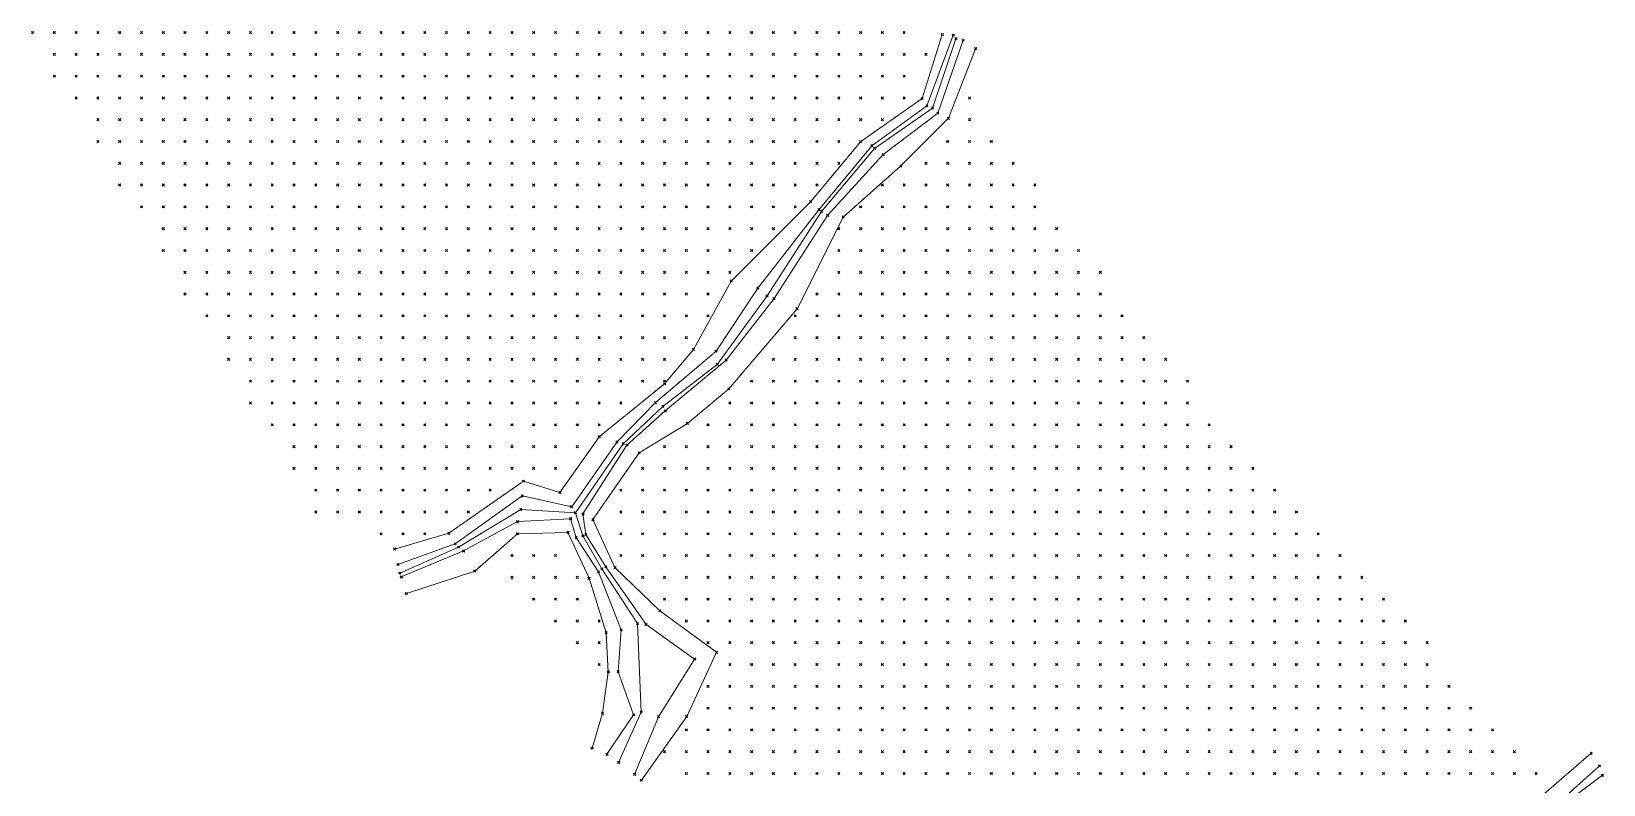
# Model space of a CAD drawing. Header units: metres. Extents: x 441556 to 446409, y 432338 to 461058.
# Drawn here: x 441683.9 to 441900.3, y 459294 to 459397.7 of the extents above; entities that cross this region are included whole.
import ezdxf

# ---------------------------------------------------------------- set-up
doc = ezdxf.new("R2010")
doc.units = ezdxf.units.M
doc.header["$MEASUREMENT"] = 0
doc.header["$PDMODE"] = 35
doc.header["$PDSIZE"] = 0.15
for name, color, linetype, lineweight in [('DTM-BRE-RevN_GRP_DRUM PIATRA', 2, 'Continuous', 0), ('DTM-BRE-RevN_GRP_FIRUL APEI', 2, 'Continuous', 0), ('DTM-BRE-RevN_GRP_RAU', 2, 'Continuous', 0), ('DTM-BRE-RevN_GRP_TALUZ SUS', 2, 'Continuous', 0), ('DTM-NOK-RevN_LIDAR_co_lidar', 91, 'Continuous', 0), ('DTM-NOK-RevN_RTK', 32, 'Continuous', 0)]:
    doc.layers.add(name, color=color, linetype=linetype, lineweight=lineweight)

msp = doc.modelspace()

# ---------------------------------------------------------------- linework, layer by layer
at = {"layer": 'DTM-BRE-RevN_GRP_DRUM PIATRA'}
for p, q in [((441898.611, 459298.332, 394.875), (441888.323, 459289.446, 396.45)), ((441899.76, 459296.603, 394.634), (441890.032, 459287.936, 396.16))]:
    msp.add_line(p, q, dxfattribs=at)
at = {"layer": 'DTM-BRE-RevN_GRP_FIRUL APEI'}
for p, q in [((441811.168, 459396.677, 413.166), (441807.939, 459387.137, 413.764)), ((441807.939, 459387.137, 413.764), (441799.974, 459381.586, 414.487)), ((441799.974, 459381.586, 414.487), (441792.661, 459372.914, 416.633)), ((441792.661, 459372.914, 416.633), (441785.173, 459361.292, 418.855)), ((441785.173, 459361.292, 418.855), (441778.321, 459351.854, 419.781)), ((441778.321, 459351.854, 419.781), (441770.834, 459346.07, 420.689)), ((441770.834, 459346.07, 420.689), (441765.365, 459340.939, 422.467)), ((441765.365, 459340.939, 422.467), (441758.788, 459331.442, 424.142)), ((441751.272, 459331.878, 425.456), (441742.692, 459326.698, 426.089)), ((441758.788, 459331.442, 424.142), (441751.272, 459331.878, 425.456)), ((441759.827, 459328.265, 425.637), (441758.788, 459331.442, 424.142)), ((441762.434, 459323.709, 429.672), (441759.827, 459328.265, 425.637)), ((441742.692, 459326.698, 426.089), (441734.618, 459323.127, 427.088)), ((441767.349, 459316.183, 435.707), (441762.434, 459323.709, 429.672)), ((441767.838, 459303.979, 441.636), (441767.349, 459316.183, 435.707)), ((441764.739, 459297.058, 445.723), (441767.838, 459303.979, 441.636))]:
    msp.add_line(p, q, dxfattribs=at)
at = {"layer": 'DTM-BRE-RevN_GRP_RAU'}
for p, q in [((441810.805, 459397.173, 413.245), (441807.162, 459387.449, 413.907)), ((441808.673, 459386.437, 413.935), (441812.16, 459396.468, 413.43)), ((441807.162, 459387.449, 413.907), (441799.587, 459381.948, 414.555)), ((441801.165, 459380.726, 414.721), (441808.673, 459386.437, 413.935)), ((441799.587, 459381.948, 414.555), (441792.309, 459373.138, 417.073)), ((441793.511, 459372.336, 416.868), (441801.165, 459380.726, 414.721)), ((441792.309, 459373.138, 417.073), (441783.898, 459362.363, 418.904)), ((441786.13, 459360.926, 419.238), (441793.511, 459372.336, 416.868)), ((441783.898, 459362.363, 418.904), (441778.146, 459353.668, 420.454)), ((441779.541, 459352.457, 420.317), (441786.13, 459360.926, 419.238)), ((441778.146, 459353.668, 420.454), (441769.822, 459346.595, 421.133)), ((441771.164, 459345.441, 421.678), (441779.541, 459352.457, 420.317)), ((441769.822, 459346.595, 421.133), (441764.503, 459341.162, 422.605)), ((441765.892, 459340.726, 422.578), (441771.164, 459345.441, 421.678)), ((441764.503, 459341.162, 422.605), (441758.288, 459332.27, 424.63)), ((441759.828, 459331.264, 424.302), (441765.892, 459340.726, 422.578)), ((441751.473, 459333.749, 425.626), (441742.246, 459327.156, 426.883)), ((441758.288, 459332.27, 424.63), (441751.473, 459333.749, 425.626)), ((441760.224, 459328.451, 425.686), (441759.828, 459331.264, 424.302)), ((441750.84, 459330.211, 425.802), (441743.403, 459326.172, 426.944)), ((441758.138, 459330.618, 424.379), (441750.84, 459330.211, 425.802)), ((441758.892, 459328.025, 425.739), (441758.138, 459330.618, 424.379)), ((441742.246, 459327.156, 426.883), (441734.366, 459324.322, 427.697)), ((441761.979, 459323.287, 429.993), (441758.892, 459328.025, 425.739)), ((441762.976, 459323.993, 429.931), (441760.224, 459328.451, 425.686)), ((441743.403, 459326.172, 426.944), (441734.831, 459322.6, 428.207)), ((441765.088, 459315.323, 436.359), (441761.979, 459323.287, 429.993)), ((441768.517, 459316.051, 436.493), (441762.976, 459323.993, 429.931)), ((441775.201, 459311.297, 441.166), (441768.517, 459316.051, 436.493)), ((441764.682, 459309.557, 439.965), (441765.088, 459315.323, 436.359)), ((441766.805, 459303.615, 441.951), (441764.682, 459309.557, 439.965)), ((441770.225, 459303.359, 442.553), (441775.201, 459311.297, 441.166)), ((441763.13, 459298.189, 445.809), (441766.805, 459303.615, 441.951)), ((441766.938, 459295.43, 446.269), (441770.225, 459303.359, 442.553))]:
    msp.add_line(p, q, dxfattribs=at)
at = {"layer": 'DTM-BRE-RevN_GRP_TALUZ SUS'}
for p, q in [((441809.293, 459397.257, 414.278), (441806.517, 459388.439, 415.077)), ((441813.873, 459395.304, 414.738), (441810.139, 459385.722, 414.986)), ((441806.517, 459388.439, 415.077), (441798.06, 459382.521, 416.037)), ((441810.139, 459385.722, 414.986), (441803.585, 459379.165, 417.012)), ((441798.06, 459382.521, 416.037), (441791.161, 459374.246, 417.684)), ((441803.585, 459379.165, 417.012), (441795.649, 459372.134, 418.212)), ((441791.161, 459374.246, 417.684), (441780.236, 459363.324, 421.304)), ((441795.649, 459372.134, 418.212), (441789.301, 459359.515, 421.595)), ((441780.236, 459363.324, 421.304), (441775.032, 459353.917, 421.917)), ((441789.301, 459359.515, 421.595), (441779.907, 459348.483, 422.123)), ((441775.032, 459353.917, 421.917), (441771.071, 459349.185, 421.955)), ((441771.071, 459349.185, 421.955), (441762.088, 459341.939, 423.924)), ((441779.907, 459348.483, 422.123), (441774.203, 459343.734, 423.275)), ((441762.088, 459341.939, 423.924), (441756.668, 459334.229, 426.155)), ((441774.203, 459343.734, 423.275), (441767.578, 459339.689, 423.809)), ((441767.578, 459339.689, 423.809), (441761.207, 459330.486, 425.459)), ((441751.628, 459335.776, 426.513), (441741.36, 459328.604, 427.922)), ((441756.668, 459334.229, 426.155), (441751.628, 459335.776, 426.513)), ((441761.207, 459330.486, 425.459), (441764.23, 459323.878, 430.865)), ((441741.36, 459328.604, 427.922), (441733.903, 459326.438, 429.156)), ((441750.8, 459328.528, 426.654), (441744.927, 459323.411, 427.918)), ((441757.766, 459328.733, 425.671), (441750.8, 459328.528, 426.654)), ((441757.766, 459328.733, 425.671), (441760.664, 459322.419, 431.392)), ((441744.927, 459323.411, 427.918), (441735.531, 459320.321, 429.531)), ((441764.23, 459323.878, 430.865), (441770.407, 459317.935, 437.258)), ((441760.664, 459322.419, 431.392), (441763.034, 459314.926, 437.142)), ((441770.407, 459317.935, 437.258), (441778.223, 459312.23, 442.965)), ((441763.034, 459314.926, 437.142), (441763.314, 459309.509, 441.296)), ((441778.223, 459312.23, 442.965), (441774.118, 459303.404, 444.392)), ((441763.314, 459309.509, 441.296), (441762.521, 459303.835, 444.442)), ((441762.521, 459303.835, 444.442), (441761.086, 459299.033, 446.246)), ((441774.118, 459303.404, 444.392), (441767.869, 459294.63, 446.596)), ((441900.159, 459295.298, 394.524), (441890.303, 459287.976, 396.085))]:
    msp.add_line(p, q, dxfattribs=at)
at = {"layer": 'DTM-NOK-RevN_LIDAR_co_lidar'}
for p in [(441684.07, 459397.527, 453.227), (441687.069, 459397.527, 453.121), (441690.068, 459397.527, 452.631), (441693.068, 459397.527, 452.267), (441696.067, 459397.527, 451.696), (441699.066, 459397.527, 450.965), (441702.066, 459397.527, 450.55), (441705.065, 459397.527, 450.138), (441708.064, 459397.527, 449.636), (441711.064, 459397.527, 449.033), (441714.063, 459397.527, 448.463), (441717.062, 459397.527, 447.887), (441720.062, 459397.527, 447.218), (441723.061, 459397.527, 446.56), (441726.06, 459397.527, 445.893), (441729.06, 459397.527, 445.151), (441732.059, 459397.527, 444.358), (441735.058, 459397.527, 443.539), (441738.058, 459397.527, 442.801), (441741.057, 459397.527, 442.128), (441744.057, 459397.527, 441.425), (441747.056, 459397.527, 440.824), (441750.055, 459397.527, 440.331), (441753.055, 459397.527, 439.924), (441756.054, 459397.527, 439.641), (441759.053, 459397.527, 439.466), (441762.053, 459397.527, 438.867), (441765.052, 459397.527, 437.771), (441768.051, 459397.527, 436.119), (441771.051, 459397.527, 434.697), (441774.05, 459397.527, 433.237), (441777.049, 459397.527, 431.509), (441780.049, 459397.527, 430.193), (441783.048, 459397.527, 428.812), (441786.047, 459397.527, 427.048), (441789.047, 459397.527, 425.212), (441792.046, 459397.527, 423.509), (441795.045, 459397.527, 422.022), (441798.045, 459397.527, 420.803), (441801.044, 459397.527, 419.546), (441804.043, 459397.527, 417.964), (441687.069, 459394.528, 453.436), (441690.068, 459394.528, 452.967), (441693.068, 459394.528, 452.368), (441696.067, 459394.528, 451.62), (441699.066, 459394.528, 451.122), (441702.066, 459394.528, 450.736), (441705.065, 459394.528, 450.317), (441708.064, 459394.528, 449.782), (441711.064, 459394.528, 449.144), (441714.063, 459394.528, 448.569), (441717.062, 459394.528, 447.991), (441720.062, 459394.528, 447.264), (441723.061, 459394.528, 446.544), (441726.06, 459394.528, 445.821), (441729.06, 459394.528, 445.027), (441732.059, 459394.528, 444.292), (441735.058, 459394.528, 443.638), (441738.058, 459394.528, 443.045), (441741.057, 459394.528, 442.477), (441744.057, 459394.528, 441.727), (441747.056, 459394.528, 440.985), (441750.055, 459394.528, 440.558), (441753.055, 459394.528, 440.26), (441756.054, 459394.528, 440.097), (441759.053, 459394.528, 439.822), (441762.053, 459394.528, 438.498), (441765.052, 459394.528, 436.741), (441768.051, 459394.528, 434.957), (441771.051, 459394.528, 433.332), (441774.05, 459394.528, 432.02), (441777.049, 459394.528, 430.26), (441780.049, 459394.528, 428.852), (441783.048, 459394.528, 427.855), (441786.047, 459394.528, 426.358), (441789.047, 459394.528, 424.499), (441792.046, 459394.528, 422.656), (441795.045, 459394.528, 421.053), (441798.045, 459394.528, 420.017), (441801.044, 459394.528, 419.022), (441804.043, 459394.528, 417.363), (441807.043, 459394.528, 415.332), (441687.069, 459391.528, 453.483), (441690.068, 459391.528, 452.921), (441693.068, 459391.528, 452.215), (441696.067, 459391.528, 451.633), (441699.066, 459391.528, 451.298), (441702.066, 459391.528, 450.901), (441705.065, 459391.528, 450.446), (441708.064, 459391.528, 449.852), (441711.064, 459391.528, 449.232), (441714.063, 459391.528, 448.65), (441717.062, 459391.528, 448.066), (441720.062, 459391.528, 447.29), (441723.061, 459391.528, 446.459), (441726.06, 459391.528, 445.637), (441729.06, 459391.528, 444.89), (441732.059, 459391.528, 444.385), (441735.058, 459391.528, 444.004), (441738.058, 459391.528, 443.516), (441741.057, 459391.528, 442.765), (441744.057, 459391.528, 441.863), (441747.056, 459391.528, 441.169), (441750.055, 459391.528, 440.966), (441753.055, 459391.528, 440.772), (441756.054, 459391.528, 440.467), (441759.053, 459391.528, 439.37), (441762.053, 459391.528, 437.65), (441765.052, 459391.528, 435.624), (441768.051, 459391.528, 433.943), (441771.051, 459391.528, 432.151), (441774.05, 459391.528, 430.709), (441777.049, 459391.528, 429.315), (441780.049, 459391.528, 427.76), (441783.048, 459391.528, 426.518), (441786.047, 459391.528, 425.376), (441789.047, 459391.528, 423.894), (441792.046, 459391.528, 422.14), (441795.045, 459391.528, 420.537), (441798.045, 459391.528, 419.392), (441801.044, 459391.528, 418.251), (441804.043, 459391.528, 416.44), (441690.068, 459388.529, 452.906), (441693.068, 459388.529, 452.26), (441696.067, 459388.529, 451.866), (441699.066, 459388.529, 451.446), (441702.066, 459388.529, 450.997), (441705.065, 459388.529, 450.431), (441708.064, 459388.529, 449.901), (441711.064, 459388.529, 449.265), (441714.063, 459388.529, 448.66), (441717.062, 459388.529, 448.019), (441720.062, 459388.529, 447.211), (441723.061, 459388.529, 446.362), (441726.06, 459388.529, 445.574), (441729.06, 459388.529, 444.966), (441732.059, 459388.529, 444.6), (441735.058, 459388.529, 444.201), (441738.058, 459388.529, 443.52), (441741.057, 459388.529, 442.693), (441744.057, 459388.529, 442.028), (441747.056, 459388.529, 441.663), (441750.055, 459388.529, 441.466), (441753.055, 459388.529, 440.81), (441756.054, 459388.529, 440.032), (441759.053, 459388.529, 438.461), (441762.053, 459388.529, 436.972), (441765.052, 459388.529, 435.042), (441768.051, 459388.529, 433.334), (441771.051, 459388.529, 431.447), (441774.05, 459388.529, 429.516), (441777.049, 459388.529, 428.228), (441780.049, 459388.529, 426.953), (441783.048, 459388.529, 425.532), (441786.047, 459388.529, 424.411), (441789.047, 459388.529, 423.226), (441792.046, 459388.529, 421.646), (441795.045, 459388.529, 420.21), (441798.045, 459388.529, 419.038), (441801.044, 459388.529, 417.547), (441804.043, 459388.529, 415.79), (441813.041, 459388.529, 415.666), (441693.068, 459385.53, 452.611), (441696.067, 459385.53, 452.185), (441699.066, 459385.53, 451.58), (441702.066, 459385.53, 450.997), (441705.065, 459385.53, 450.357), (441708.064, 459385.53, 449.82), (441711.064, 459385.53, 449.171), (441714.063, 459385.53, 448.54), (441717.062, 459385.53, 447.845), (441720.062, 459385.53, 447.099), (441723.061, 459385.53, 446.365), (441726.06, 459385.53, 445.68), (441729.06, 459385.53, 445.092), (441732.059, 459385.53, 444.47), (441735.058, 459385.53, 443.715), (441738.058, 459385.53, 443.06), (441741.057, 459385.53, 442.596), (441744.057, 459385.53, 442.323), (441747.056, 459385.53, 441.945), (441750.055, 459385.53, 441.346), (441753.055, 459385.53, 440.026), (441756.054, 459385.53, 438.857), (441759.053, 459385.53, 437.505), (441762.053, 459385.53, 436.512), (441765.052, 459385.53, 435.167), (441768.051, 459385.53, 433.489), (441771.051, 459385.53, 431.434), (441774.05, 459385.53, 429.134), (441777.049, 459385.53, 427.326), (441780.049, 459385.53, 426.175), (441783.048, 459385.53, 425.033), (441786.047, 459385.53, 423.607), (441789.047, 459385.53, 422.022), (441792.046, 459385.53, 420.452), (441795.045, 459385.53, 419.33), (441798.045, 459385.53, 418.401), (441801.044, 459385.53, 416.738), (441813.041, 459385.53, 416.392), (441693.068, 459382.53, 452.943), (441696.067, 459382.53, 452.358), (441699.066, 459382.53, 451.624), (441702.066, 459382.53, 450.969), (441705.065, 459382.53, 450.337), (441708.064, 459382.53, 449.721), (441711.064, 459382.53, 449.096), (441714.063, 459382.53, 448.428), (441717.062, 459382.53, 447.747), (441720.062, 459382.53, 447.139), (441723.061, 459382.53, 446.529), (441726.06, 459382.53, 445.867), (441729.06, 459382.53, 445.232), (441732.059, 459382.53, 444.424), (441735.058, 459382.53, 443.46), (441738.058, 459382.53, 442.941), (441741.057, 459382.53, 442.743), (441744.057, 459382.53, 442.425), (441747.056, 459382.53, 441.51), (441750.055, 459382.53, 440.308), (441753.055, 459382.53, 438.867), (441756.054, 459382.53, 437.626), (441759.053, 459382.53, 436.57), (441762.053, 459382.53, 435.873), (441765.052, 459382.53, 435.186), (441768.051, 459382.53, 433.799), (441771.051, 459382.53, 431.698), (441774.05, 459382.53, 429.387), (441777.049, 459382.53, 427.211), (441780.049, 459382.53, 425.552), (441783.048, 459382.53, 424.355), (441786.047, 459382.53, 422.76), (441789.047, 459382.53, 420.771), (441792.046, 459382.53, 419.007), (441795.045, 459382.53, 417.765), (441810.042, 459382.53, 415.839), (441813.041, 459382.53, 417.471), (441816.041, 459382.53, 418.693), (441696.067, 459379.531, 452.353), (441699.066, 459379.531, 451.596), (441702.066, 459379.531, 450.99), (441705.065, 459379.531, 450.344), (441708.064, 459379.531, 449.772), (441711.064, 459379.531, 449.158), (441714.063, 459379.531, 448.452), (441717.062, 459379.531, 447.842), (441720.062, 459379.531, 447.33), (441723.061, 459379.531, 446.746), (441726.06, 459379.531, 446.089), (441729.06, 459379.531, 445.542), (441732.059, 459379.531, 444.886), (441735.058, 459379.531, 443.892), (441738.058, 459379.531, 443.02), (441741.057, 459379.531, 442.378), (441744.057, 459379.531, 441.729), (441747.056, 459379.531, 440.582), (441750.055, 459379.531, 439.082), (441753.055, 459379.531, 437.748), (441756.054, 459379.531, 436.633), (441759.053, 459379.531, 435.814), (441762.053, 459379.531, 435.112), (441765.052, 459379.531, 434.597), (441768.051, 459379.531, 433.365), (441771.051, 459379.531, 431.522), (441774.05, 459379.531, 429.465), (441777.049, 459379.531, 427.575), (441780.049, 459379.531, 425.557), (441783.048, 459379.531, 423.732), (441786.047, 459379.531, 421.799), (441789.047, 459379.531, 419.779), (441792.046, 459379.531, 417.988), (441795.045, 459379.531, 416.438), (441807.043, 459379.531, 416.324), (441810.042, 459379.531, 417.176), (441813.041, 459379.531, 418.522), (441816.041, 459379.531, 419.61), (441819.04, 459379.531, 420.336), (441696.067, 459376.531, 452.391), (441699.066, 459376.531, 451.692), (441702.066, 459376.531, 451.048), (441705.065, 459376.531, 450.396), (441708.064, 459376.531, 449.809), (441711.064, 459376.531, 449.216), (441714.063, 459376.531, 448.589), (441717.062, 459376.531, 448.1), (441720.062, 459376.531, 447.616), (441723.061, 459376.531, 446.98), (441726.06, 459376.531, 446.375), (441729.06, 459376.531, 445.908), (441732.059, 459376.531, 445.12), (441735.058, 459376.531, 443.759), (441738.058, 459376.531, 442.341), (441741.057, 459376.531, 441.075), (441744.057, 459376.531, 440.117), (441747.056, 459376.531, 439.307), (441750.055, 459376.531, 438.077), (441753.055, 459376.531, 436.779), (441756.054, 459376.531, 435.86), (441759.053, 459376.531, 435.152), (441762.053, 459376.531, 434.344), (441765.052, 459376.531, 433.63), (441768.051, 459376.531, 432.386), (441771.051, 459376.531, 430.769), (441774.05, 459376.531, 429.142), (441777.049, 459376.531, 427.673), (441780.049, 459376.531, 425.793), (441783.048, 459376.531, 423.452), (441786.047, 459376.531, 420.901), (441789.047, 459376.531, 418.639), (441792.046, 459376.531, 417.01), (441801.044, 459376.531, 416.767), (441804.043, 459376.531, 417.454), (441807.043, 459376.531, 417.871), (441810.042, 459376.531, 418.485), (441813.041, 459376.531, 419.308), (441816.041, 459376.531, 420.457), (441819.04, 459376.531, 421.192), (441822.039, 459376.531, 421.283), (441699.066, 459373.532, 451.859), (441702.066, 459373.532, 451.118), (441705.065, 459373.532, 450.492), (441708.064, 459373.532, 449.861), (441711.064, 459373.532, 449.331), (441714.063, 459373.532, 448.814), (441717.062, 459373.532, 448.45), (441720.062, 459373.532, 447.96), (441723.061, 459373.532, 447.31), (441726.06, 459373.532, 446.724), (441729.06, 459373.532, 446.11), (441732.059, 459373.532, 444.946), (441735.058, 459373.532, 443.045), (441738.058, 459373.532, 441.171), (441741.057, 459373.532, 439.831), (441744.057, 459373.532, 438.736), (441747.056, 459373.532, 438.043), (441750.055, 459373.532, 437.117), (441753.055, 459373.532, 436.105), (441756.054, 459373.532, 435.306), (441759.053, 459373.532, 434.614), (441762.053, 459373.532, 433.672), (441765.052, 459373.532, 432.408), (441768.051, 459373.532, 431.069), (441771.051, 459373.532, 429.7), (441774.05, 459373.532, 428.546), (441777.049, 459373.532, 427.074), (441780.049, 459373.532, 425.118), (441783.048, 459373.532, 422.762), (441786.047, 459373.532, 420.343), (441789.047, 459373.532, 418.327), (441798.045, 459373.532, 417.818), (441801.044, 459373.532, 418.367), (441804.043, 459373.532, 418.702), (441807.043, 459373.532, 419.111), (441810.042, 459373.532, 419.809), (441813.041, 459373.532, 420.401), (441816.041, 459373.532, 421.316), (441819.04, 459373.532, 422.081), (441822.039, 459373.532, 422.237), (441702.066, 459370.533, 451.007), (441705.065, 459370.533, 450.457), (441708.064, 459370.533, 449.96), (441711.064, 459370.533, 449.537), (441714.063, 459370.533, 449.094), (441717.062, 459370.533, 448.701), (441720.062, 459370.533, 448.137), (441723.061, 459370.533, 447.481), (441726.06, 459370.533, 446.749), (441729.06, 459370.533, 445.75), (441732.059, 459370.533, 444.399), (441735.058, 459370.533, 442.7), (441738.058, 459370.533, 440.853), (441741.057, 459370.533, 439.169), (441744.057, 459370.533, 437.94), (441747.056, 459370.533, 437.212), (441750.055, 459370.533, 436.442), (441753.055, 459370.533, 435.67), (441756.054, 459370.533, 434.928), (441759.053, 459370.533, 434.26), (441762.053, 459370.533, 433.394), (441765.052, 459370.533, 431.325), (441768.051, 459370.533, 429.493), (441771.051, 459370.533, 428.672), (441774.05, 459370.533, 427.688), (441777.049, 459370.533, 425.806), (441780.049, 459370.533, 423.723), (441783.048, 459370.533, 421.828), (441786.047, 459370.533, 419.894), (441795.045, 459370.533, 417.937), (441798.045, 459370.533, 419.121), (441801.044, 459370.533, 419.778), (441804.043, 459370.533, 420.064), (441807.043, 459370.533, 420.376), (441810.042, 459370.533, 420.936), (441813.041, 459370.533, 421.308), (441816.041, 459370.533, 422.056), (441819.04, 459370.533, 422.794), (441822.039, 459370.533, 423.039), (441825.039, 459370.533, 423.113), (441702.066, 459367.533, 450.446), (441705.065, 459367.533, 450.1), (441708.064, 459367.533, 449.848), (441711.064, 459367.533, 449.454), (441714.063, 459367.533, 449.067), (441717.062, 459367.533, 448.609), (441720.062, 459367.533, 447.935), (441723.061, 459367.533, 447.099), (441726.06, 459367.533, 446.073), (441729.06, 459367.533, 444.934), (441732.059, 459367.533, 443.708), (441735.058, 459367.533, 442.23), (441738.058, 459367.533, 440.674), (441741.057, 459367.533, 439.148), (441744.057, 459367.533, 437.753), (441747.056, 459367.533, 436.872), (441750.055, 459367.533, 436.135), (441753.055, 459367.533, 435.488), (441756.054, 459367.533, 434.802), (441759.053, 459367.533, 434.097), (441762.053, 459367.533, 433.211), (441765.052, 459367.533, 430.846), (441768.051, 459367.533, 428.959), (441771.051, 459367.533, 427.64), (441774.05, 459367.533, 426.424), (441777.049, 459367.533, 424.761), (441780.049, 459367.533, 422.43), (441783.048, 459367.533, 420.587), (441795.045, 459367.533, 419.017), (441798.045, 459367.533, 420.486), (441801.044, 459367.533, 421.476), (441804.043, 459367.533, 421.744), (441807.043, 459367.533, 421.675), (441810.042, 459367.533, 421.691), (441813.041, 459367.533, 421.898), (441816.041, 459367.533, 422.644), (441819.04, 459367.533, 423.392), (441822.039, 459367.533, 423.598), (441825.039, 459367.533, 423.755), (441828.038, 459367.533, 424.198), (441705.065, 459364.534, 449.105), (441708.064, 459364.534, 448.981), (441711.064, 459364.534, 448.671), (441714.063, 459364.534, 448.281), (441717.062, 459364.534, 447.827), (441720.062, 459364.534, 447.136), (441723.061, 459364.534, 446.235), (441726.06, 459364.534, 445.206), (441729.06, 459364.534, 444.115), (441732.059, 459364.534, 442.965), (441735.058, 459364.534, 441.739), (441738.058, 459364.534, 440.509), (441741.057, 459364.534, 439.261), (441744.057, 459364.534, 438.186), (441747.056, 459364.534, 437.195), (441750.055, 459364.534, 436.232), (441753.055, 459364.534, 435.375), (441756.054, 459364.534, 434.7), (441759.053, 459364.534, 433.958), (441762.053, 459364.534, 432.904), (441765.052, 459364.534, 430.82), (441768.051, 459364.534, 428.681), (441771.051, 459364.534, 426.57), (441774.05, 459364.534, 424.79), (441777.049, 459364.534, 423.376), (441780.049, 459364.534, 421.522), (441795.045, 459364.534, 420.053), (441798.045, 459364.534, 421.328), (441801.044, 459364.534, 422.522), (441804.043, 459364.534, 422.785), (441807.043, 459364.534, 422.485), (441810.042, 459364.534, 422.349), (441813.041, 459364.534, 422.45), (441816.041, 459364.534, 423.201), (441819.04, 459364.534, 423.877), (441822.039, 459364.534, 424.004), (441825.039, 459364.534, 424.167), (441828.038, 459364.534, 424.711), (441831.037, 459364.534, 425.267), (441705.065, 459361.535, 448.307), (441708.064, 459361.535, 447.797), (441711.064, 459361.535, 447.474), (441714.063, 459361.535, 447.267), (441717.062, 459361.535, 446.949), (441720.062, 459361.535, 446.403), (441723.061, 459361.535, 445.445), (441726.06, 459361.535, 444.463), (441729.06, 459361.535, 443.637), (441732.059, 459361.535, 442.65), (441735.058, 459361.535, 441.53), (441738.058, 459361.535, 440.334), (441741.057, 459361.535, 439.155), (441744.057, 459361.535, 438.097), (441747.056, 459361.535, 437.204), (441750.055, 459361.535, 436.387), (441753.055, 459361.535, 435.553), (441756.054, 459361.535, 434.59), (441759.053, 459361.535, 433.658), (441762.053, 459361.535, 432.83), (441765.052, 459361.535, 431.15), (441768.051, 459361.535, 429.033), (441771.051, 459361.535, 426.51), (441774.05, 459361.535, 423.844), (441777.049, 459361.535, 422.162), (441792.046, 459361.535, 421.074), (441795.045, 459361.535, 421.419), (441798.045, 459361.535, 422.011), (441801.044, 459361.535, 423.147), (441804.043, 459361.535, 423.664), (441807.043, 459361.535, 423.505), (441810.042, 459361.535, 423.307), (441813.041, 459361.535, 423.332), (441816.041, 459361.535, 423.972), (441819.04, 459361.535, 424.417), (441822.039, 459361.535, 424.477), (441825.039, 459361.535, 424.686), (441828.038, 459361.535, 425.139), (441831.037, 459361.535, 425.557), (441708.064, 459358.535, 447.417), (441711.064, 459358.535, 446.879), (441714.063, 459358.535, 446.186), (441717.062, 459358.535, 445.441), (441720.062, 459358.535, 445.131), (441723.061, 459358.535, 444.2), (441726.06, 459358.535, 442.951), (441729.06, 459358.535, 442.473), (441732.059, 459358.535, 442.284), (441735.058, 459358.535, 441.51), (441738.058, 459358.535, 440.118), (441741.057, 459358.535, 439.003), (441744.057, 459358.535, 437.886), (441747.056, 459358.535, 436.945), (441750.055, 459358.535, 436.205), (441753.055, 459358.535, 434.924), (441756.054, 459358.535, 433.197), (441759.053, 459358.535, 432.77), (441762.053, 459358.535, 432.306), (441765.052, 459358.535, 431.021), (441768.051, 459358.535, 429.07), (441771.051, 459358.535, 426.203), (441774.05, 459358.535, 423.54), (441777.049, 459358.535, 421.781), (441789.047, 459358.535, 421.515), (441792.046, 459358.535, 422.477), (441795.045, 459358.535, 422.818), (441798.045, 459358.535, 423.025), (441801.044, 459358.535, 423.649), (441804.043, 459358.535, 424.139), (441807.043, 459358.535, 424.136), (441810.042, 459358.535, 423.999), (441813.041, 459358.535, 423.986), (441816.041, 459358.535, 424.687), (441819.04, 459358.535, 425.095), (441822.039, 459358.535, 425.108), (441825.039, 459358.535, 425.323), (441828.038, 459358.535, 425.708), (441831.037, 459358.535, 426.196), (441834.037, 459358.535, 426.815), (441711.064, 459355.536, 445.783), (441714.063, 459355.536, 444.594), (441717.062, 459355.536, 443.752), (441720.062, 459355.536, 443.39), (441723.061, 459355.536, 442.794), (441726.06, 459355.536, 441.715), (441729.06, 459355.536, 440.997), (441732.059, 459355.536, 441.062), (441735.058, 459355.536, 440.984), (441738.058, 459355.536, 439.985), (441741.057, 459355.536, 438.906), (441744.057, 459355.536, 437.641), (441747.056, 459355.536, 436.717), (441750.055, 459355.536, 435.799), (441753.055, 459355.536, 434.291), (441756.054, 459355.536, 432.063), (441759.053, 459355.536, 431.198), (441762.053, 459355.536, 430.15), (441765.052, 459355.536, 429.406), (441768.051, 459355.536, 427.705), (441771.051, 459355.536, 425.697), (441774.05, 459355.536, 423.576), (441789.047, 459355.536, 422.526), (441792.046, 459355.536, 423.433), (441795.045, 459355.536, 423.817), (441798.045, 459355.536, 424.027), (441801.044, 459355.536, 424.233), (441804.043, 459355.536, 424.478), (441807.043, 459355.536, 424.6), (441810.042, 459355.536, 424.6), (441813.041, 459355.536, 424.692), (441816.041, 459355.536, 425.216), (441819.04, 459355.536, 425.635), (441822.039, 459355.536, 425.663), (441825.039, 459355.536, 425.91), (441828.038, 459355.536, 426.301), (441831.037, 459355.536, 426.801), (441834.037, 459355.536, 427.393), (441837.036, 459355.536, 428.456), (441711.064, 459352.537, 445.286), (441714.063, 459352.537, 443.518), (441717.062, 459352.537, 442.324), (441720.062, 459352.537, 442.095), (441723.061, 459352.537, 441.633), (441726.06, 459352.537, 440.466), (441729.06, 459352.537, 439.777), (441732.059, 459352.537, 440.156), (441735.058, 459352.537, 440.343), (441738.058, 459352.537, 439.399), (441741.057, 459352.537, 438.3), (441744.057, 459352.537, 437.109), (441747.056, 459352.537, 435.545), (441750.055, 459352.537, 434.526), (441753.055, 459352.537, 432.907), (441756.054, 459352.537, 431.226), (441759.053, 459352.537, 430.258), (441762.053, 459352.537, 428.661), (441765.052, 459352.537, 427.703), (441768.051, 459352.537, 426.356), (441771.051, 459352.537, 424.199), (441786.047, 459352.537, 422.392), (441789.047, 459352.537, 423.548), (441792.046, 459352.537, 423.983), (441795.045, 459352.537, 424.227), (441798.045, 459352.537, 424.45), (441801.044, 459352.537, 424.638), (441804.043, 459352.537, 424.822), (441807.043, 459352.537, 424.983), (441810.042, 459352.537, 425.131), (441813.041, 459352.537, 425.328), (441816.041, 459352.537, 425.852), (441819.04, 459352.537, 426.324), (441822.039, 459352.537, 426.354), (441825.039, 459352.537, 426.497), (441828.038, 459352.537, 426.777), (441831.037, 459352.537, 427.128), (441834.037, 459352.537, 427.861), (441837.036, 459352.537, 429.109), (441840.035, 459352.537, 430.782), (441714.063, 459349.537, 442.508), (441717.062, 459349.537, 441.377), (441720.062, 459349.537, 441.139), (441723.061, 459349.537, 440.794), (441726.06, 459349.537, 439.743), (441729.06, 459349.537, 438.934), (441732.059, 459349.537, 438.973), (441735.058, 459349.537, 438.838), (441738.058, 459349.537, 437.649), (441741.057, 459349.537, 436.185), (441744.057, 459349.537, 434.922), (441747.056, 459349.537, 433.683), (441750.055, 459349.537, 432.771), (441753.055, 459349.537, 431.399), (441756.054, 459349.537, 430.118), (441759.053, 459349.537, 429.18), (441762.053, 459349.537, 427.298), (441765.052, 459349.537, 425.722), (441768.051, 459349.537, 424.346), (441771.051, 459349.537, 422.466), (441783.048, 459349.537, 422.207), (441786.047, 459349.537, 423.45), (441789.047, 459349.537, 424.272), (441792.046, 459349.537, 424.563), (441795.045, 459349.537, 424.756), (441798.045, 459349.537, 425.05), (441801.044, 459349.537, 425.304), (441804.043, 459349.537, 425.521), (441807.043, 459349.537, 425.642), (441810.042, 459349.537, 425.714), (441813.041, 459349.537, 425.895), (441816.041, 459349.537, 426.415), (441819.04, 459349.537, 426.889), (441822.039, 459349.537, 426.966), (441825.039, 459349.537, 427.003), (441828.038, 459349.537, 427.26), (441831.037, 459349.537, 427.525), (441834.037, 459349.537, 428.132), (441837.036, 459349.537, 429.57), (441840.035, 459349.537, 431.185), (441843.035, 459349.537, 432.824), (441714.063, 459346.538, 442.289), (441717.062, 459346.538, 440.933), (441720.062, 459346.538, 440.368), (441723.061, 459346.538, 440.211), (441726.06, 459346.538, 439.616), (441729.06, 459346.538, 438.608), (441732.059, 459346.538, 437.986), (441735.058, 459346.538, 437.487), (441738.058, 459346.538, 436.205), (441741.057, 459346.538, 434.484), (441744.057, 459346.538, 432.709), (441747.056, 459346.538, 431.486), (441750.055, 459346.538, 430.48), (441753.055, 459346.538, 429.808), (441756.054, 459346.538, 428.688), (441759.053, 459346.538, 427.864), (441762.053, 459346.538, 426.338), (441765.052, 459346.538, 424.062), (441780.049, 459346.538, 422.334), (441783.048, 459346.538, 423.449), (441786.047, 459346.538, 424.473), (441789.047, 459346.538, 424.974), (441792.046, 459346.538, 425.096), (441795.045, 459346.538, 425.327), (441798.045, 459346.538, 425.739), (441801.044, 459346.538, 425.994), (441804.043, 459346.538, 426.158), (441807.043, 459346.538, 426.152), (441810.042, 459346.538, 426.307), (441813.041, 459346.538, 426.454), (441816.041, 459346.538, 426.754), (441819.04, 459346.538, 427.247), (441822.039, 459346.538, 427.467), (441825.039, 459346.538, 427.511), (441828.038, 459346.538, 427.667), (441831.037, 459346.538, 427.869), (441834.037, 459346.538, 428.389), (441837.036, 459346.538, 429.804), (441840.035, 459346.538, 431.429), (441843.035, 459346.538, 433.086), (441717.062, 459343.539, 440.532), (441720.062, 459343.539, 439.635), (441723.061, 459343.539, 439.552), (441726.06, 459343.539, 439.684), (441729.06, 459343.539, 438.939), (441732.059, 459343.539, 437.576), (441735.058, 459343.539, 436.44), (441738.058, 459343.539, 435.25), (441741.057, 459343.539, 433.479), (441744.057, 459343.539, 431.327), (441747.056, 459343.539, 430.047), (441750.055, 459343.539, 429.121), (441753.055, 459343.539, 428.323), (441756.054, 459343.539, 427.447), (441759.053, 459343.539, 425.625), (441762.053, 459343.539, 424.16), (441777.049, 459343.539, 423.225), (441780.049, 459343.539, 423.968), (441783.048, 459343.539, 424.823), (441786.047, 459343.539, 425.504), (441789.047, 459343.539, 425.699), (441792.046, 459343.539, 425.66), (441795.045, 459343.539, 425.856), (441798.045, 459343.539, 426.271), (441801.044, 459343.539, 426.542), (441804.043, 459343.539, 426.629), (441807.043, 459343.539, 426.641), (441810.042, 459343.539, 426.762), (441813.041, 459343.539, 426.861), (441816.041, 459343.539, 427.088), (441819.04, 459343.539, 427.511), (441822.039, 459343.539, 427.772), (441825.039, 459343.539, 427.862), (441828.038, 459343.539, 428.031), (441831.037, 459343.539, 428.259), (441834.037, 459343.539, 428.743), (441837.036, 459343.539, 429.731), (441840.035, 459343.539, 431.16), (441843.035, 459343.539, 432.941), (441846.034, 459343.539, 434.589), (441720.062, 459340.539, 439.072), (441723.061, 459340.539, 438.877), (441726.06, 459340.539, 439.412), (441729.06, 459340.539, 438.988), (441732.059, 459340.539, 437.38), (441735.058, 459340.539, 435.708), (441738.058, 459340.539, 434.119), (441741.057, 459340.539, 432.625), (441744.057, 459340.539, 430.887), (441747.056, 459340.539, 429.31), (441750.055, 459340.539, 428.002), (441753.055, 459340.539, 427.448), (441756.054, 459340.539, 426.736), (441759.053, 459340.539, 425.064), (441771.051, 459340.539, 423.379), (441774.05, 459340.539, 424.15), (441777.049, 459340.539, 424.737), (441780.049, 459340.539, 425.468), (441783.048, 459340.539, 426.336), (441786.047, 459340.539, 426.738), (441789.047, 459340.539, 426.548), (441792.046, 459340.539, 426.303), (441795.045, 459340.539, 426.388), (441798.045, 459340.539, 426.727), (441801.044, 459340.539, 427.069), (441804.043, 459340.539, 427.176), (441807.043, 459340.539, 427.106), (441810.042, 459340.539, 427.132), (441813.041, 459340.539, 427.194), (441816.041, 459340.539, 427.354), (441819.04, 459340.539, 427.693), (441822.039, 459340.539, 427.912), (441825.039, 459340.539, 428.076), (441828.038, 459340.539, 428.312), (441831.037, 459340.539, 428.6), (441834.037, 459340.539, 428.895), (441837.036, 459340.539, 429.586), (441840.035, 459340.539, 431.089), (441843.035, 459340.539, 432.75), (441846.034, 459340.539, 434.281), (441849.034, 459340.539, 435.262), (441720.062, 459337.54, 438.226), (441723.061, 459337.54, 438.014), (441726.06, 459337.54, 438.496), (441729.06, 459337.54, 438.28), (441732.059, 459337.54, 436.99), (441735.058, 459337.54, 435.221), (441738.058, 459337.54, 433.326), (441741.057, 459337.54, 431.513), (441744.057, 459337.54, 429.977), (441747.056, 459337.54, 428.56), (441750.055, 459337.54, 427.155), (441753.055, 459337.54, 426.855), (441756.054, 459337.54, 426.214), (441768.051, 459337.54, 424.317), (441771.051, 459337.54, 425.005), (441774.05, 459337.54, 425.946), (441777.049, 459337.54, 426.524), (441780.049, 459337.54, 427.119), (441783.048, 459337.54, 427.809), (441786.047, 459337.54, 427.951), (441789.047, 459337.54, 427.599), (441792.046, 459337.54, 427.219), (441795.045, 459337.54, 427.104), (441798.045, 459337.54, 427.299), (441801.044, 459337.54, 427.547), (441804.043, 459337.54, 427.709), (441807.043, 459337.54, 427.666), (441810.042, 459337.54, 427.565), (441813.041, 459337.54, 427.57), (441816.041, 459337.54, 427.643), (441819.04, 459337.54, 427.898), (441822.039, 459337.54, 428.167), (441825.039, 459337.54, 428.412), (441828.038, 459337.54, 428.699), (441831.037, 459337.54, 428.906), (441834.037, 459337.54, 429.219), (441837.036, 459337.54, 429.863), (441840.035, 459337.54, 431.284), (441843.035, 459337.54, 432.978), (441846.034, 459337.54, 434.39), (441849.034, 459337.54, 435.223), (441852.033, 459337.54, 435.533), (441723.061, 459334.541, 436.717), (441726.06, 459334.541, 436.828), (441729.06, 459334.541, 436.795), (441732.059, 459334.541, 435.711), (441735.058, 459334.541, 434.118), (441738.058, 459334.541, 432.453), (441741.057, 459334.541, 430.466), (441744.057, 459334.541, 428.801), (441747.056, 459334.541, 427.707), (441765.052, 459334.541, 424.764), (441768.051, 459334.541, 425.881), (441771.051, 459334.541, 426.688), (441774.05, 459334.541, 427.593), (441777.049, 459334.541, 428.458), (441780.049, 459334.541, 429.139), (441783.048, 459334.541, 429.509), (441786.047, 459334.541, 429.322), (441789.047, 459334.541, 428.835), (441792.046, 459334.541, 428.329), (441795.045, 459334.541, 427.975), (441798.045, 459334.541, 427.931), (441801.044, 459334.541, 428.058), (441804.043, 459334.541, 428.169), (441807.043, 459334.541, 428.084), (441810.042, 459334.541, 427.965), (441813.041, 459334.541, 427.967), (441816.041, 459334.541, 427.985), (441819.04, 459334.541, 428.133), (441822.039, 459334.541, 428.409), (441825.039, 459334.541, 428.727), (441828.038, 459334.541, 429.047), (441831.037, 459334.541, 429.224), (441834.037, 459334.541, 429.686), (441837.036, 459334.541, 430.348), (441840.035, 459334.541, 431.707), (441843.035, 459334.541, 433.342), (441846.034, 459334.541, 434.554), (441849.034, 459334.541, 435.158), (441852.033, 459334.541, 435.266), (441855.032, 459334.541, 434.933), (441723.061, 459331.541, 435.382), (441726.06, 459331.541, 435.151), (441729.06, 459331.541, 435.076), (441732.059, 459331.541, 433.92), (441735.058, 459331.541, 432.438), (441738.058, 459331.541, 431.116), (441741.057, 459331.541, 429.426), (441744.057, 459331.541, 427.601), (441765.052, 459331.541, 425.942), (441768.051, 459331.541, 427.727), (441771.051, 459331.541, 428.597), (441774.05, 459331.541, 429.534), (441777.049, 459331.541, 430.623), (441780.049, 459331.541, 431.515), (441783.048, 459331.541, 431.565), (441786.047, 459331.541, 430.903), (441789.047, 459331.541, 430.203), (441792.046, 459331.541, 429.651), (441795.045, 459331.541, 429.105), (441798.045, 459331.541, 428.757), (441801.044, 459331.541, 428.716), (441804.043, 459331.541, 428.666), (441807.043, 459331.541, 428.567), (441810.042, 459331.541, 428.41), (441813.041, 459331.541, 428.393), (441816.041, 459331.541, 428.39), (441819.04, 459331.541, 428.476), (441822.039, 459331.541, 428.717), (441825.039, 459331.541, 429.001), (441828.038, 459331.541, 429.26), (441831.037, 459331.541, 429.388), (441834.037, 459331.541, 429.76), (441837.036, 459331.541, 430.502), (441840.035, 459331.541, 431.816), (441843.035, 459331.541, 433.335), (441846.034, 459331.541, 434.473), (441849.034, 459331.541, 434.983), (441852.033, 459331.541, 434.827), (441855.032, 459331.541, 434.173), (441858.032, 459331.541, 433.228), (441732.059, 459328.542, 431.86), (441735.058, 459328.542, 430.36), (441738.058, 459328.542, 429.419), (441765.052, 459328.542, 427.466), (441768.051, 459328.542, 429.592), (441771.051, 459328.542, 430.669), (441774.05, 459328.542, 431.599), (441777.049, 459328.542, 432.955), (441780.049, 459328.542, 433.911), (441783.048, 459328.542, 433.584), (441786.047, 459328.542, 432.47), (441789.047, 459328.542, 431.535), (441792.046, 459328.542, 430.803), (441795.045, 459328.542, 430.068), (441798.045, 459328.542, 429.566), (441801.044, 459328.542, 429.307), (441804.043, 459328.542, 429.136), (441807.043, 459328.542, 429.028), (441810.042, 459328.542, 428.908), (441813.041, 459328.542, 428.875), (441816.041, 459328.542, 428.857), (441819.04, 459328.542, 428.894), (441822.039, 459328.542, 429.156), (441825.039, 459328.542, 429.347), (441828.038, 459328.542, 429.474), (441831.037, 459328.542, 429.522), (441834.037, 459328.542, 429.729), (441837.036, 459328.542, 430.363), (441840.035, 459328.542, 431.499), (441843.035, 459328.542, 432.978), (441846.034, 459328.542, 434.183), (441849.034, 459328.542, 434.701), (441852.033, 459328.542, 434.38), (441855.032, 459328.542, 433.455), (441858.032, 459328.542, 432.345), (441861.031, 459328.542, 431.142), (441750.055, 459325.543, 427.093), (441753.055, 459325.543, 427.103), (441756.054, 459325.543, 426.958), (441765.052, 459325.543, 429.391), (441768.051, 459325.543, 431.306), (441771.051, 459325.543, 432.608), (441774.05, 459325.543, 434), (441777.049, 459325.543, 435.34), (441780.049, 459325.543, 436.009), (441783.048, 459325.543, 435.363), (441786.047, 459325.543, 434.006), (441789.047, 459325.543, 432.744), (441792.046, 459325.543, 431.759), (441795.045, 459325.543, 430.971), (441798.045, 459325.543, 430.343), (441801.044, 459325.543, 429.919), (441804.043, 459325.543, 429.698), (441807.043, 459325.543, 429.571), (441810.042, 459325.543, 429.478), (441813.041, 459325.543, 429.402), (441816.041, 459325.543, 429.359), (441819.04, 459325.543, 429.337), (441822.039, 459325.543, 429.543), (441825.039, 459325.543, 429.669), (441828.038, 459325.543, 429.729), (441831.037, 459325.543, 429.874), (441834.037, 459325.543, 430.043), (441837.036, 459325.543, 430.515), (441840.035, 459325.543, 431.345), (441843.035, 459325.543, 432.679), (441846.034, 459325.543, 433.901), (441849.034, 459325.543, 434.39), (441852.033, 459325.543, 433.898), (441855.032, 459325.543, 432.702), (441858.032, 459325.543, 431.423), (441861.031, 459325.543, 430.257), (441864.03, 459325.543, 428.909), (441750.055, 459322.543, 428.55), (441753.055, 459322.543, 428.869), (441756.054, 459322.543, 429.277), (441759.053, 459322.543, 429.82), (441768.051, 459322.543, 433.162), (441771.051, 459322.543, 434.385), (441774.05, 459322.543, 435.944), (441777.049, 459322.543, 437.388), (441780.049, 459322.543, 437.791), (441783.048, 459322.543, 436.808), (441786.047, 459322.543, 435.327), (441789.047, 459322.543, 433.899), (441792.046, 459322.543, 432.717), (441795.045, 459322.543, 431.824), (441798.045, 459322.543, 431.081), (441801.044, 459322.543, 430.63), (441804.043, 459322.543, 430.439), (441807.043, 459322.543, 430.247), (441810.042, 459322.543, 430.076), (441813.041, 459322.543, 429.894), (441816.041, 459322.543, 429.885), (441819.04, 459322.543, 429.86), (441822.039, 459322.543, 429.891), (441825.039, 459322.543, 429.979), (441828.038, 459322.543, 430.025), (441831.037, 459322.543, 430.246), (441834.037, 459322.543, 430.509), (441837.036, 459322.543, 430.98), (441840.035, 459322.543, 431.663), (441843.035, 459322.543, 432.774), (441846.034, 459322.543, 433.794), (441849.034, 459322.543, 433.929), (441852.033, 459322.543, 433.097), (441855.032, 459322.543, 431.828), (441858.032, 459322.543, 430.662), (441861.031, 459322.543, 429.563), (441864.03, 459322.543, 428.274), (441867.03, 459322.543, 426.894), (441753.055, 459319.544, 430.626), (441756.054, 459319.544, 431.509), (441759.053, 459319.544, 432.424), (441771.051, 459319.544, 436.343), (441774.05, 459319.544, 437.627), (441777.049, 459319.544, 439.087), (441780.049, 459319.544, 439.292), (441783.048, 459319.544, 438.091), (441786.047, 459319.544, 436.442), (441789.047, 459319.544, 435.016), (441792.046, 459319.544, 433.818), (441795.045, 459319.544, 432.791), (441798.045, 459319.544, 431.965), (441801.044, 459319.544, 431.385), (441804.043, 459319.544, 431.168), (441807.043, 459319.544, 430.944), (441810.042, 459319.544, 430.702), (441813.041, 459319.544, 430.407), (441816.041, 459319.544, 430.359), (441819.04, 459319.544, 430.426), (441822.039, 459319.544, 430.449), (441825.039, 459319.544, 430.467), (441828.038, 459319.544, 430.423), (441831.037, 459319.544, 430.564), (441834.037, 459319.544, 430.875), (441837.036, 459319.544, 431.354), (441840.035, 459319.544, 432.13), (441843.035, 459319.544, 432.969), (441846.034, 459319.544, 433.583), (441849.034, 459319.544, 433.409), (441852.033, 459319.544, 432.56), (441855.032, 459319.544, 431.45), (441858.032, 459319.544, 430.287), (441861.031, 459319.544, 429.034), (441864.03, 459319.544, 427.719), (441867.03, 459319.544, 426.463), (441870.029, 459319.544, 424.941), (441756.054, 459316.545, 433.321), (441759.053, 459316.545, 434.9), (441762.053, 459316.545, 434.744), (441774.05, 459316.545, 439.487), (441777.049, 459316.545, 440.734), (441780.049, 459316.545, 440.792), (441783.048, 459316.545, 439.597), (441786.047, 459316.545, 437.846), (441789.047, 459316.545, 436.352), (441792.046, 459316.545, 435.116), (441795.045, 459316.545, 433.974), (441798.045, 459316.545, 433.016), (441801.044, 459316.545, 432.23), (441804.043, 459316.545, 431.867), (441807.043, 459316.545, 431.614), (441810.042, 459316.545, 431.37), (441813.041, 459316.545, 431.031), (441816.041, 459316.545, 430.884), (441819.04, 459316.545, 430.915), (441822.039, 459316.545, 431.046), (441825.039, 459316.545, 431.067), (441828.038, 459316.545, 430.891), (441831.037, 459316.545, 430.94), (441834.037, 459316.545, 431.172), (441837.036, 459316.545, 431.573), (441840.035, 459316.545, 432.291), (441843.035, 459316.545, 432.76), (441846.034, 459316.545, 432.945), (441849.034, 459316.545, 432.806), (441852.033, 459316.545, 432.331), (441855.032, 459316.545, 431.336), (441858.032, 459316.545, 429.887), (441861.031, 459316.545, 428.409), (441864.03, 459316.545, 427.081), (441867.03, 459316.545, 425.743), (441870.029, 459316.545, 424.012), (441873.028, 459316.545, 421.885), (441759.053, 459313.545, 437.074), (441762.053, 459313.545, 437.136), (441777.049, 459313.545, 441.982), (441780.049, 459313.545, 442.253), (441783.048, 459313.545, 441.23), (441786.047, 459313.545, 439.64), (441789.047, 459313.545, 437.993), (441792.046, 459313.545, 436.424), (441795.045, 459313.545, 435.05), (441798.045, 459313.545, 433.912), (441801.044, 459313.545, 433.095), (441804.043, 459313.545, 432.629), (441807.043, 459313.545, 432.25), (441810.042, 459313.545, 431.999), (441813.041, 459313.545, 431.757), (441816.041, 459313.545, 431.667), (441819.04, 459313.545, 431.471), (441822.039, 459313.545, 431.434), (441825.039, 459313.545, 431.507), (441828.038, 459313.545, 431.333), (441831.037, 459313.545, 431.404), (441834.037, 459313.545, 431.583), (441837.036, 459313.545, 431.828), (441840.035, 459313.545, 432.053), (441843.035, 459313.545, 432.056), (441846.034, 459313.545, 431.939), (441849.034, 459313.545, 431.825), (441852.033, 459313.545, 431.481), (441855.032, 459313.545, 430.55), (441858.032, 459313.545, 429.197), (441861.031, 459313.545, 427.814), (441864.03, 459313.545, 426.412), (441867.03, 459313.545, 424.8), (441870.029, 459313.545, 422.805), (441873.028, 459313.545, 420.588), (441876.028, 459313.545, 418.75), (441762.053, 459310.546, 439.492), (441780.049, 459310.546, 443.134), (441783.048, 459310.546, 442.612), (441786.047, 459310.546, 441.344), (441789.047, 459310.546, 439.522), (441792.046, 459310.546, 437.641), (441795.045, 459310.546, 436.113), (441798.045, 459310.546, 434.79), (441801.044, 459310.546, 433.876), (441804.043, 459310.546, 433.339), (441807.043, 459310.546, 432.851), (441810.042, 459310.546, 432.591), (441813.041, 459310.546, 432.529), (441816.041, 459310.546, 432.547), (441819.04, 459310.546, 432.288), (441822.039, 459310.546, 431.931), (441825.039, 459310.546, 431.9), (441828.038, 459310.546, 431.902), (441831.037, 459310.546, 432.082), (441834.037, 459310.546, 432.174), (441837.036, 459310.546, 432.091), (441840.035, 459310.546, 431.732), (441843.035, 459310.546, 431.295), (441846.034, 459310.546, 430.965), (441849.034, 459310.546, 430.676), (441852.033, 459310.546, 430.235), (441855.032, 459310.546, 429.545), (441858.032, 459310.546, 428.529), (441861.031, 459310.546, 427.078), (441864.03, 459310.546, 425.376), (441867.03, 459310.546, 423.638), (441870.029, 459310.546, 421.602), (441873.028, 459310.546, 419.37), (441876.028, 459310.546, 417.345), (441777.049, 459307.547, 442.837), (441780.049, 459307.547, 443.708), (441783.048, 459307.547, 443.776), (441786.047, 459307.547, 442.746), (441789.047, 459307.547, 440.858), (441792.046, 459307.547, 438.941), (441795.045, 459307.547, 437.392), (441798.045, 459307.547, 435.992), (441801.044, 459307.547, 434.84), (441804.043, 459307.547, 434.083), (441807.043, 459307.547, 433.477), (441810.042, 459307.547, 433.281), (441813.041, 459307.547, 433.253), (441816.041, 459307.547, 433.263), (441819.04, 459307.547, 433.08), (441822.039, 459307.547, 432.717), (441825.039, 459307.547, 432.754), (441828.038, 459307.547, 432.849), (441831.037, 459307.547, 432.852), (441834.037, 459307.547, 432.693), (441837.036, 459307.547, 432.32), (441840.035, 459307.547, 431.711), (441843.035, 459307.547, 431.051), (441846.034, 459307.547, 430.405), (441849.034, 459307.547, 429.694), (441852.033, 459307.547, 429.168), (441855.032, 459307.547, 428.748), (441858.032, 459307.547, 427.734), (441861.031, 459307.547, 425.893), (441864.03, 459307.547, 423.9), (441867.03, 459307.547, 422.208), (441870.029, 459307.547, 420.524), (441873.028, 459307.547, 418.57), (441876.028, 459307.547, 416.405), (441879.027, 459307.547, 414.584), (441777.049, 459304.547, 443.752), (441780.049, 459304.547, 444.391), (441783.048, 459304.547, 444.733), (441786.047, 459304.547, 443.914), (441789.047, 459304.547, 442.15), (441792.046, 459304.547, 440.314), (441795.045, 459304.547, 438.682), (441798.045, 459304.547, 437.312), (441801.044, 459304.547, 436.166), (441804.043, 459304.547, 435.11), (441807.043, 459304.547, 434.307), (441810.042, 459304.547, 434.056), (441813.041, 459304.547, 433.957), (441816.041, 459304.547, 433.884), (441819.04, 459304.547, 433.664), (441822.039, 459304.547, 433.639), (441825.039, 459304.547, 433.999), (441828.038, 459304.547, 433.848), (441831.037, 459304.547, 433.516), (441834.037, 459304.547, 433.321), (441837.036, 459304.547, 433.019), (441840.035, 459304.547, 432.29), (441843.035, 459304.547, 431.293), (441846.034, 459304.547, 430.151), (441849.034, 459304.547, 428.849), (441852.033, 459304.547, 427.831), (441855.032, 459304.547, 427.279), (441858.032, 459304.547, 426.434), (441861.031, 459304.547, 424.645), (441864.03, 459304.547, 422.477), (441867.03, 459304.547, 420.757), (441870.029, 459304.547, 419.19), (441873.028, 459304.547, 417.221), (441876.028, 459304.547, 415.246), (441879.027, 459304.547, 413.496), (441882.026, 459304.547, 411.176), (441774.05, 459301.548, 444.338), (441777.049, 459301.548, 444.76), (441780.049, 459301.548, 445.09), (441783.048, 459301.548, 445.439), (441786.047, 459301.548, 445.088), (441789.047, 459301.548, 443.834), (441792.046, 459301.548, 442.019), (441795.045, 459301.548, 440.148), (441798.045, 459301.548, 438.669), (441801.044, 459301.548, 437.508), (441804.043, 459301.548, 436.399), (441807.043, 459301.548, 435.344), (441810.042, 459301.548, 434.792), (441813.041, 459301.548, 434.755), (441816.041, 459301.548, 434.593), (441819.04, 459301.548, 434.402), (441822.039, 459301.548, 434.59), (441825.039, 459301.548, 434.757), (441828.038, 459301.548, 434.506), (441831.037, 459301.548, 434.506), (441834.037, 459301.548, 434.504), (441837.036, 459301.548, 434.266), (441840.035, 459301.548, 433.498), (441843.035, 459301.548, 432.207), (441846.034, 459301.548, 430.557), (441849.034, 459301.548, 428.382), (441852.033, 459301.548, 426.326), (441855.032, 459301.548, 425.356), (441858.032, 459301.548, 424.738), (441861.031, 459301.548, 423.325), (441864.03, 459301.548, 421.282), (441867.03, 459301.548, 419.28), (441870.029, 459301.548, 417.692), (441873.028, 459301.548, 415.711), (441876.028, 459301.548, 413.829), (441879.027, 459301.548, 412.145), (441882.026, 459301.548, 410.057), (441885.026, 459301.548, 407.871), (441771.051, 459298.549, 444.673), (441774.05, 459298.549, 445.234), (441777.049, 459298.549, 445.475), (441780.049, 459298.549, 445.693), (441783.048, 459298.549, 445.966), (441786.047, 459298.549, 446.009), (441789.047, 459298.549, 445.295), (441792.046, 459298.549, 443.745), (441795.045, 459298.549, 441.893), (441798.045, 459298.549, 440.159), (441801.044, 459298.549, 438.664), (441804.043, 459298.549, 437.477), (441807.043, 459298.549, 436.474), (441810.042, 459298.549, 435.84), (441813.041, 459298.549, 435.7), (441816.041, 459298.549, 435.568), (441819.04, 459298.549, 435.417), (441822.039, 459298.549, 435.417), (441825.039, 459298.549, 435.279), (441828.038, 459298.549, 435.375), (441831.037, 459298.549, 435.776), (441834.037, 459298.549, 435.461), (441837.036, 459298.549, 434.82), (441840.035, 459298.549, 433.844), (441843.035, 459298.549, 432.249), (441846.034, 459298.549, 430.471), (441849.034, 459298.549, 428.023), (441852.033, 459298.549, 425.098), (441855.032, 459298.549, 423.393), (441858.032, 459298.549, 422.922), (441861.031, 459298.549, 422.014), (441864.03, 459298.549, 419.967), (441867.03, 459298.549, 417.642), (441870.029, 459298.549, 416.122), (441873.028, 459298.549, 414.264), (441876.028, 459298.549, 412.421), (441879.027, 459298.549, 410.497), (441882.026, 459298.549, 408.943), (441885.026, 459298.549, 406.922), (441888.025, 459298.549, 404.711), (441774.05, 459295.549, 445.97), (441777.049, 459295.549, 446.137), (441780.049, 459295.549, 446.391), (441783.048, 459295.549, 446.655), (441786.047, 459295.549, 446.924), (441789.047, 459295.549, 446.623), (441792.046, 459295.549, 445.367), (441795.045, 459295.549, 443.661), (441798.045, 459295.549, 441.888), (441801.044, 459295.549, 440.14), (441804.043, 459295.549, 438.815), (441807.043, 459295.549, 437.794), (441810.042, 459295.549, 437.162), (441813.041, 459295.549, 436.931), (441816.041, 459295.549, 436.537), (441819.04, 459295.549, 436.256), (441822.039, 459295.549, 436.005), (441825.039, 459295.549, 436.062), (441828.038, 459295.549, 436.578), (441831.037, 459295.549, 436.653), (441834.037, 459295.549, 435.809), (441837.036, 459295.549, 434.632), (441840.035, 459295.549, 433.163), (441843.035, 459295.549, 431.358), (441846.034, 459295.549, 429.428), (441849.034, 459295.549, 427.429), (441852.033, 459295.549, 424.207), (441855.032, 459295.549, 421.078), (441858.032, 459295.549, 420.347), (441861.031, 459295.549, 420.015), (441864.03, 459295.549, 418.009), (441867.03, 459295.549, 416.168), (441870.029, 459295.549, 414.448), (441873.028, 459295.549, 412.621), (441876.028, 459295.549, 410.733), (441879.027, 459295.549, 408.685), (441882.026, 459295.549, 406.785), (441885.026, 459295.549, 405.261), (441888.025, 459295.549, 403.286), (441891.024, 459295.549, 400.847)]:
    msp.add_point(p, dxfattribs=at)
at = {"layer": 'DTM-NOK-RevN_RTK'}
for p in [(441809.293, 459397.257, 414.278), (441810.805, 459397.173, 413.245), (441811.168, 459396.677, 413.166), (441812.16, 459396.468, 413.43), (441813.873, 459395.304, 414.738), (441806.517, 459388.439, 415.077), (441807.162, 459387.449, 413.907), (441807.939, 459387.137, 413.764), (441808.673, 459386.437, 413.935), (441810.139, 459385.722, 414.986), (441798.06, 459382.521, 416.037), (441799.587, 459381.948, 414.555), (441799.974, 459381.586, 414.487), (441801.165, 459380.726, 414.721), (441803.585, 459379.165, 417.012), (441791.161, 459374.246, 417.684), (441792.309, 459373.138, 417.073), (441792.661, 459372.914, 416.633), (441793.511, 459372.336, 416.868), (441795.649, 459372.134, 418.212), (441780.236, 459363.324, 421.304), (441783.898, 459362.363, 418.904), (441785.173, 459361.292, 418.855), (441786.13, 459360.926, 419.238), (441789.301, 459359.515, 421.595), (441775.032, 459353.917, 421.917), (441778.146, 459353.668, 420.454), (441778.321, 459351.854, 419.781), (441779.541, 459352.457, 420.317), (441771.071, 459349.185, 421.955), (441779.907, 459348.483, 422.123), (441769.822, 459346.595, 421.133), (441770.834, 459346.07, 420.689), (441771.164, 459345.441, 421.678), (441762.088, 459341.939, 423.924), (441774.203, 459343.734, 423.275), (441764.503, 459341.162, 422.605), (441765.365, 459340.939, 422.467), (441765.892, 459340.726, 422.578), (441767.578, 459339.689, 423.809), (441751.628, 459335.776, 426.513), (441751.473, 459333.749, 425.626), (441756.668, 459334.229, 426.155), (441751.272, 459331.878, 425.456), (441758.288, 459332.27, 424.63), (441758.788, 459331.442, 424.142), (441759.828, 459331.264, 424.302), (441750.84, 459330.211, 425.802), (441758.138, 459330.618, 424.379), (441761.207, 459330.486, 425.459), (441741.36, 459328.604, 427.922), (441742.246, 459327.156, 426.883), (441742.692, 459326.698, 426.089), (441750.8, 459328.528, 426.654), (441757.766, 459328.733, 425.671), (441758.892, 459328.025, 425.739), (441759.827, 459328.265, 425.637), (441760.224, 459328.451, 425.686), (441733.903, 459326.438, 429.156), (441743.403, 459326.172, 426.944), (441734.366, 459324.322, 427.697), (441734.618, 459323.127, 427.088), (441734.831, 459322.6, 428.207), (441744.927, 459323.411, 427.918), (441760.664, 459322.419, 431.392), (441761.979, 459323.287, 429.993), (441762.434, 459323.709, 429.672), (441762.976, 459323.993, 429.931), (441764.23, 459323.878, 430.865), (441735.531, 459320.321, 429.531), (441767.349, 459316.183, 435.707), (441768.517, 459316.051, 436.493), (441770.407, 459317.935, 437.258), (441763.034, 459314.926, 437.142), (441765.088, 459315.323, 436.359), (441778.223, 459312.23, 442.965), (441763.314, 459309.509, 441.296), (441764.682, 459309.557, 439.965), (441775.201, 459311.297, 441.166), (441762.521, 459303.835, 444.442), (441766.805, 459303.615, 441.951), (441767.838, 459303.979, 441.636), (441770.225, 459303.359, 442.553), (441774.118, 459303.404, 444.392), (441761.086, 459299.033, 446.246), (441763.13, 459298.189, 445.809), (441764.739, 459297.058, 445.723), (441898.611, 459298.332, 394.875), (441899.76, 459296.603, 394.634), (441766.938, 459295.43, 446.269), (441767.869, 459294.63, 446.596), (441900.159, 459295.298, 394.524)]:
    msp.add_point(p, dxfattribs=at)

doc.saveas('drawing.dxf')
